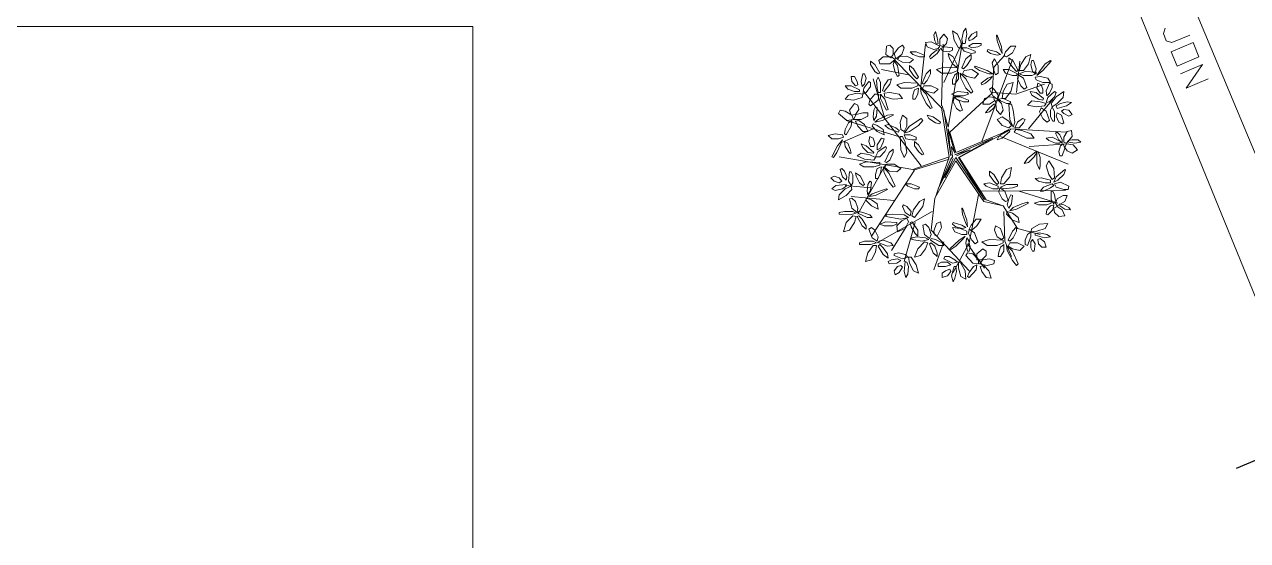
# Model space of a CAD drawing. Header units: millimetres. Extents: x 2259 to 2403, y 1663 to 1883.
# Drawn here: x 2305.95 to 2346.85, y 1746.18 to 1763.44 of the extents above; entities that cross this region are included whole.
import ezdxf

# ---------------------------------------------------------------- set-up
doc = ezdxf.new("R2010")
doc.units = ezdxf.units.MM
doc.layers.add('PDF_0', color=7, linetype='Continuous')
doc.layers.add('PDF_CVL_CUADCON_TIT', color=7, linetype='Continuous')

msp = doc.modelspace()

# ---------------------------------------------------------------- linework, layer by layer
at = {"layer": 'PDF_0', "lineweight": 9}
for points in [[(2336.448, 1762.772), (2336.504, 1762.8), (2336.476, 1762.998), (2336.419, 1763.196), (2336.363, 1763.083), (2336.391, 1762.885)], [(2336.674, 1762.687), (2336.561, 1762.744), (2336.561, 1762.942), (2336.702, 1763.111), (2336.815, 1762.97), (2336.787, 1762.8)], [(2337.295, 1762.659), (2337.182, 1762.659), (2337.041, 1762.913), (2336.984, 1763.224), (2337.154, 1763.111), (2337.267, 1762.857)], [(2337.295, 1762.942), (2337.351, 1763.196), (2337.436, 1763.309), (2337.464, 1763.111), (2337.408, 1762.8), (2337.323, 1762.8)], [(2337.549, 1762.885), (2337.521, 1762.97), (2337.634, 1763.111), (2337.803, 1763.196), (2337.803, 1763.055), (2337.662, 1762.942)], [(2338.481, 1762.885), (2338.594, 1762.575), (2338.65, 1762.462), (2338.622, 1762.687), (2338.481, 1763.083), (2338.453, 1763.083)], [(2335.007, 1762.631), (2335.007, 1762.433), (2334.923, 1762.32), (2334.753, 1762.433), (2334.782, 1762.716), (2334.895, 1762.744)], [(2335.318, 1762.744), (2335.375, 1762.659), (2335.29, 1762.433), (2335.092, 1762.292), (2335.036, 1762.462), (2335.177, 1762.659)], [(2336.363, 1762.603), (2336.137, 1762.687), (2336.081, 1762.829), (2336.278, 1762.857), (2336.561, 1762.716), (2336.504, 1762.631)], [(2336.278, 1762.433), (2336.448, 1762.575), (2336.561, 1762.603), (2336.476, 1762.462), (2336.25, 1762.292), (2336.222, 1762.349)], [(2336.871, 1762.518), (2336.674, 1762.546), (2336.589, 1762.631), (2336.73, 1762.687), (2336.984, 1762.659), (2336.984, 1762.575)], [(2337.606, 1762.462), (2337.38, 1762.546), (2337.295, 1762.659), (2337.464, 1762.659), (2337.747, 1762.546), (2337.747, 1762.49)], [(2337.831, 1762.687), (2337.634, 1762.659), (2337.521, 1762.716), (2337.662, 1762.8), (2337.944, 1762.8), (2337.944, 1762.744)], [(2338.255, 1762.462), (2338.481, 1762.405), (2338.594, 1762.433), (2338.453, 1762.518), (2338.17, 1762.603), (2338.142, 1762.546)], [(2338.707, 1762.377), (2338.792, 1762.349), (2338.989, 1762.49), (2339.102, 1762.716), (2338.933, 1762.716), (2338.763, 1762.518)], [(2334.386, 1761.869), (2334.245, 1762.094), (2334.245, 1762.207), (2334.386, 1762.094), (2334.556, 1761.812), (2334.499, 1761.784)], [(2334.669, 1762.349), (2334.951, 1762.349), (2335.064, 1762.264), (2334.895, 1762.123), (2334.556, 1762.123), (2334.527, 1762.236)], [(2335.064, 1761.84), (2335.007, 1762.094), (2335.036, 1762.207), (2335.149, 1762.066), (2335.205, 1761.727), (2335.149, 1761.699)], [(2335.149, 1762.264), (2335.205, 1762.349), (2335.459, 1762.377), (2335.685, 1762.264), (2335.544, 1762.151), (2335.318, 1762.179)], [(2335.883, 1762.349), (2335.657, 1762.433), (2335.572, 1762.518), (2335.77, 1762.518), (2336.052, 1762.405), (2336.052, 1762.349)], [(2336.984, 1762.123), (2336.871, 1762.32), (2336.843, 1762.462), (2337.012, 1762.349), (2337.154, 1762.066), (2337.125, 1762.01)], [(2337.464, 1762.066), (2337.606, 1762.292), (2337.606, 1762.433), (2337.436, 1762.292), (2337.295, 1761.981), (2337.351, 1761.953)], [(2338.424, 1761.756), (2338.509, 1761.812), (2338.509, 1762.066), (2338.396, 1762.292), (2338.312, 1762.151), (2338.368, 1761.897)], [(2339.017, 1761.981), (2338.876, 1762.179), (2338.876, 1762.32), (2339.017, 1762.207), (2339.187, 1761.897), (2339.13, 1761.869)], [(2339.215, 1761.897), (2339.356, 1761.897), (2339.526, 1762.123), (2339.611, 1762.433), (2339.441, 1762.349), (2339.272, 1762.094)], [(2339.611, 1762.094), (2339.667, 1761.869), (2339.752, 1761.784), (2339.78, 1761.953), (2339.695, 1762.236), (2339.639, 1762.236)], [(2340.091, 1762.123), (2339.893, 1761.869), (2339.808, 1761.727), (2340.006, 1761.897), (2340.288, 1762.207), (2340.26, 1762.236)], [(2334.104, 1761.643), (2334.047, 1761.445), (2333.963, 1761.36), (2333.934, 1761.53), (2333.991, 1761.784), (2334.047, 1761.784)], [(2335.685, 1761.727), (2335.544, 1761.925), (2335.544, 1762.066), (2335.685, 1761.953), (2335.855, 1761.671), (2335.798, 1761.614)], [(2336.137, 1761.558), (2336.25, 1761.784), (2336.25, 1761.925), (2336.109, 1761.784), (2335.968, 1761.473), (2336.024, 1761.445)], [(2336.956, 1761.812), (2336.617, 1761.812), (2336.448, 1761.925), (2336.702, 1762.01), (2337.154, 1761.981), (2337.154, 1761.897)], [(2336.984, 1761.445), (2337.069, 1761.445), (2337.182, 1761.614), (2337.182, 1761.84), (2337.069, 1761.756), (2336.984, 1761.586)], [(2337.436, 1761.304), (2337.267, 1761.643), (2337.238, 1761.812), (2337.436, 1761.614), (2337.662, 1761.191), (2337.606, 1761.134)], [(2337.323, 1761.784), (2337.38, 1761.897), (2337.634, 1761.925), (2337.86, 1761.784), (2337.718, 1761.643), (2337.464, 1761.699)], [(2337.888, 1761.897), (2338.199, 1761.784), (2338.34, 1761.784), (2338.142, 1761.897), (2337.747, 1762.038), (2337.718, 1762.01)], [(2338.989, 1761.727), (2338.763, 1761.812), (2338.679, 1761.925), (2338.876, 1761.925), (2339.159, 1761.784), (2339.13, 1761.727)], [(2339.639, 1761.727), (2339.356, 1761.727), (2339.215, 1761.784), (2339.413, 1761.869), (2339.78, 1761.84), (2339.78, 1761.784)], [(2333.708, 1761.191), (2333.483, 1761.275), (2333.398, 1761.388), (2333.595, 1761.388), (2333.878, 1761.247), (2333.878, 1761.191)], [(2333.821, 1761.417), (2333.737, 1761.388), (2333.624, 1761.53), (2333.595, 1761.699), (2333.708, 1761.699), (2333.793, 1761.53)], [(2334.245, 1761.36), (2334.104, 1761.163), (2333.991, 1761.106), (2334.019, 1761.304), (2334.189, 1761.53), (2334.245, 1761.501)], [(2334.471, 1761.304), (2334.443, 1761.558), (2334.499, 1761.671), (2334.584, 1761.501), (2334.584, 1761.163), (2334.499, 1761.163)], [(2334.697, 1761.388), (2334.838, 1761.586), (2334.951, 1761.614), (2334.895, 1761.445), (2334.697, 1761.191), (2334.64, 1761.219)], [(2335.629, 1761.304), (2335.262, 1761.304), (2335.12, 1761.417), (2335.375, 1761.501), (2335.826, 1761.473), (2335.826, 1761.388)], [(2335.968, 1761.275), (2336.024, 1761.388), (2336.278, 1761.388), (2336.504, 1761.275), (2336.363, 1761.134), (2336.137, 1761.191)], [(2338.086, 1761.473), (2338.255, 1761.614), (2338.312, 1761.699), (2338.17, 1761.643), (2337.944, 1761.473), (2337.973, 1761.417)], [(2338.65, 1760.965), (2338.763, 1760.965), (2338.933, 1761.191), (2339.017, 1761.501), (2338.82, 1761.445), (2338.679, 1761.191)], [(2339.272, 1761.388), (2339.159, 1761.614), (2339.187, 1761.756), (2339.356, 1761.643), (2339.469, 1761.332), (2339.385, 1761.275)], [(2339.752, 1761.671), (2339.78, 1761.586), (2340.006, 1761.501), (2340.26, 1761.501), (2340.175, 1761.643), (2339.921, 1761.699)], [(2340.006, 1761.134), (2339.921, 1761.134), (2339.808, 1761.304), (2339.836, 1761.473), (2339.949, 1761.417), (2340.006, 1761.275)], [(2340.317, 1761.332), (2340.232, 1761.134), (2340.147, 1761.05), (2340.119, 1761.219), (2340.232, 1761.473), (2340.317, 1761.445)], [(2333.991, 1761.106), (2333.963, 1760.993), (2333.68, 1760.908), (2333.398, 1760.937), (2333.511, 1761.078), (2333.793, 1761.134)], [(2334.217, 1760.908), (2334.386, 1761.106), (2334.527, 1761.106), (2334.499, 1760.908), (2334.245, 1760.711), (2334.189, 1760.767)], [(2334.697, 1760.711), (2334.584, 1760.965), (2334.584, 1761.106), (2334.725, 1760.937), (2334.838, 1760.598), (2334.782, 1760.569)], [(2334.697, 1761.134), (2334.725, 1761.021), (2335.007, 1760.937), (2335.318, 1760.965), (2335.205, 1761.106), (2334.895, 1761.163)], [(2335.657, 1760.937), (2335.742, 1760.937), (2335.826, 1761.106), (2335.855, 1761.304), (2335.713, 1761.247), (2335.657, 1761.078)], [(2336.109, 1760.795), (2335.939, 1761.134), (2335.911, 1761.304), (2336.109, 1761.106), (2336.306, 1760.654), (2336.25, 1760.626)], [(2337.351, 1761.05), (2337.069, 1761.05), (2336.956, 1761.106), (2337.154, 1761.191), (2337.493, 1761.163), (2337.521, 1761.106)], [(2337.125, 1760.626), (2337.012, 1760.852), (2337.041, 1760.993), (2337.21, 1760.88), (2337.323, 1760.569), (2337.238, 1760.541)], [(2337.351, 1760.852), (2337.125, 1760.937), (2337.041, 1761.021), (2337.238, 1761.021), (2337.521, 1760.908), (2337.521, 1760.852)], [(2338.368, 1760.993), (2338.396, 1760.88), (2338.227, 1760.767), (2338.001, 1760.767), (2338.057, 1760.965), (2338.227, 1761.021)], [(2338.396, 1761.247), (2338.509, 1761.078), (2338.481, 1760.937), (2338.34, 1761.05), (2338.227, 1761.275), (2338.312, 1761.332)], [(2338.792, 1760.795), (2338.594, 1760.88), (2338.509, 1760.937), (2338.679, 1760.965), (2338.933, 1760.852), (2338.905, 1760.795)], [(2339.865, 1760.937), (2339.639, 1761.078), (2339.582, 1761.191), (2339.78, 1761.163), (2340.034, 1760.965), (2340.006, 1760.908)], [(2340.401, 1761.021), (2340.232, 1760.852), (2340.119, 1760.824), (2340.175, 1760.993), (2340.401, 1761.191), (2340.458, 1761.163)], [(2340.317, 1760.682), (2340.288, 1760.795), (2340.458, 1761.021), (2340.712, 1761.191), (2340.684, 1760.993), (2340.486, 1760.795)], [(2333.398, 1760.541), (2333.624, 1760.4), (2333.68, 1760.259), (2333.454, 1760.231), (2333.172, 1760.457), (2333.228, 1760.569)], [(2333.85, 1760.598), (2333.737, 1760.428), (2333.595, 1760.4), (2333.539, 1760.569), (2333.708, 1760.795), (2333.821, 1760.739)], [(2334.358, 1760.569), (2334.33, 1760.344), (2334.358, 1760.231), (2334.443, 1760.372), (2334.471, 1760.654), (2334.414, 1760.682)], [(2338.424, 1760.767), (2338.368, 1760.767), (2338.227, 1760.654), (2338.086, 1760.485), (2338.227, 1760.513), (2338.368, 1760.654)], [(2338.622, 1760.795), (2338.679, 1760.569), (2338.594, 1760.428), (2338.453, 1760.569), (2338.424, 1760.88), (2338.509, 1760.908)], [(2339.017, 1760.569), (2339.074, 1760.174), (2339.017, 1760.005), (2338.905, 1760.259), (2338.876, 1760.767), (2338.961, 1760.767)], [(2340.119, 1760.795), (2340.062, 1760.711), (2339.78, 1760.682), (2339.498, 1760.739), (2339.639, 1760.88), (2339.921, 1760.852)], [(2340.006, 1760.287), (2339.893, 1760.513), (2339.949, 1760.654), (2340.119, 1760.541), (2340.232, 1760.231), (2340.147, 1760.174)], [(2340.26, 1760.344), (2340.26, 1760.569), (2340.317, 1760.682), (2340.401, 1760.513), (2340.401, 1760.202), (2340.345, 1760.202)], [(2340.599, 1760.795), (2340.825, 1760.852), (2340.966, 1760.824), (2340.797, 1760.711), (2340.486, 1760.626), (2340.458, 1760.711)], [(2340.627, 1760.541), (2340.712, 1760.598), (2340.881, 1760.569), (2340.994, 1760.428), (2340.881, 1760.372), (2340.712, 1760.457)], [(2333.398, 1759.92), (2333.511, 1760.146), (2333.624, 1760.231), (2333.595, 1760.033), (2333.426, 1759.751), (2333.37, 1759.779)], [(2334.16, 1760.485), (2334.16, 1760.372), (2333.934, 1760.259), (2333.68, 1760.259), (2333.765, 1760.428), (2333.991, 1760.485)], [(2333.737, 1760.202), (2333.85, 1760.231), (2334.047, 1760.089), (2334.16, 1759.863), (2333.991, 1759.863), (2333.821, 1760.033)], [(2334.81, 1760.4), (2334.499, 1760.259), (2334.386, 1760.174), (2334.64, 1760.231), (2335.007, 1760.4), (2335.007, 1760.428)], [(2335.375, 1759.863), (2335.262, 1759.92), (2335.233, 1760.174), (2335.318, 1760.4), (2335.459, 1760.287), (2335.459, 1760.033)], [(2335.855, 1760.061), (2335.544, 1759.863), (2335.375, 1759.807), (2335.544, 1760.033), (2335.939, 1760.287), (2335.996, 1760.231)], [(2336.419, 1760.146), (2336.194, 1760.287), (2336.137, 1760.4), (2336.335, 1760.344), (2336.589, 1760.174), (2336.561, 1760.118)], [(2338.961, 1760.061), (2338.876, 1759.976), (2338.65, 1760.061), (2338.481, 1760.259), (2338.65, 1760.344), (2338.876, 1760.202)], [(2339.413, 1760.259), (2339.328, 1760.287), (2339.159, 1760.174), (2339.074, 1759.976), (2339.215, 1759.976), (2339.356, 1760.146)], [(2340.542, 1760.174), (2340.458, 1760.372), (2340.486, 1760.485), (2340.627, 1760.4), (2340.712, 1760.146), (2340.655, 1760.118)], [(2333.341, 1759.666), (2333.313, 1759.751), (2333.059, 1759.779), (2332.833, 1759.722), (2332.946, 1759.609), (2333.172, 1759.609)], [(2334.33, 1760.118), (2334.301, 1760.033), (2334.471, 1759.863), (2334.697, 1759.751), (2334.669, 1759.92), (2334.471, 1760.061)], [(2335.092, 1759.976), (2334.838, 1760.089), (2334.725, 1760.061), (2334.866, 1759.948), (2335.177, 1759.835), (2335.205, 1759.892)], [(2335.77, 1759.581), (2335.77, 1759.666), (2335.572, 1759.751), (2335.375, 1759.751), (2335.431, 1759.609), (2335.629, 1759.581)], [(2338.735, 1759.863), (2338.537, 1759.694), (2338.481, 1759.581), (2338.65, 1759.638), (2338.905, 1759.863), (2338.876, 1759.92)], [(2339.3, 1759.892), (2339.611, 1759.779), (2339.723, 1759.638), (2339.469, 1759.638), (2339.046, 1759.835), (2339.102, 1759.92)], [(2340.571, 1759.751), (2340.655, 1759.581), (2340.655, 1759.468), (2340.542, 1759.581), (2340.429, 1759.807), (2340.486, 1759.835)], [(2340.712, 1759.666), (2340.825, 1759.863), (2340.966, 1759.892), (2340.994, 1759.694), (2340.797, 1759.468), (2340.712, 1759.496)], [(2333.115, 1759.158), (2333.257, 1759.44), (2333.313, 1759.581), (2333.144, 1759.383), (2332.946, 1759.016), (2333.002, 1758.988)], [(2333.567, 1759.27), (2333.483, 1759.468), (2333.37, 1759.525), (2333.398, 1759.355), (2333.539, 1759.129), (2333.595, 1759.129)], [(2334.16, 1759.158), (2333.991, 1759.327), (2333.934, 1759.44), (2334.104, 1759.383), (2334.358, 1759.158), (2334.33, 1759.129)], [(2334.358, 1759.355), (2334.245, 1759.355), (2334.189, 1759.525), (2334.217, 1759.694), (2334.33, 1759.638), (2334.386, 1759.468)], [(2334.725, 1759.186), (2334.556, 1759.016), (2334.414, 1759.016), (2334.499, 1759.186), (2334.753, 1759.355), (2334.782, 1759.299)], [(2334.669, 1759.496), (2334.584, 1759.299), (2334.471, 1759.242), (2334.471, 1759.412), (2334.612, 1759.638), (2334.697, 1759.609)], [(2335.403, 1759.496), (2335.459, 1759.158), (2335.375, 1758.988), (2335.262, 1759.242), (2335.233, 1759.694), (2335.318, 1759.694)], [(2335.855, 1759.186), (2335.713, 1759.383), (2335.713, 1759.525), (2335.855, 1759.412), (2336.024, 1759.101), (2335.968, 1759.073)], [(2340.429, 1759.468), (2340.204, 1759.553), (2340.119, 1759.638), (2340.317, 1759.666), (2340.599, 1759.525), (2340.571, 1759.468)], [(2340.542, 1759.186), (2340.599, 1759.383), (2340.684, 1759.44), (2340.74, 1759.299), (2340.655, 1759.045), (2340.571, 1759.045)], [(2340.74, 1759.327), (2340.797, 1759.44), (2341.023, 1759.412), (2341.164, 1759.242), (2340.994, 1759.129), (2340.825, 1759.214)], [(2340.853, 1759.553), (2340.881, 1759.496), (2341.079, 1759.468), (2341.277, 1759.496), (2341.192, 1759.581), (2340.994, 1759.581)], [(2334.414, 1758.988), (2334.358, 1758.903), (2334.047, 1758.932), (2333.793, 1759.045), (2333.934, 1759.129), (2334.217, 1759.073)], [(2334.895, 1758.903), (2335.007, 1759.158), (2335.007, 1759.27), (2334.866, 1759.158), (2334.725, 1758.847), (2334.782, 1758.819)], [(2339.723, 1759.016), (2339.526, 1758.819), (2339.385, 1758.79), (2339.498, 1758.96), (2339.78, 1759.186), (2339.808, 1759.158)], [(2339.921, 1758.988), (2339.921, 1758.706), (2339.893, 1758.593), (2339.808, 1758.79), (2339.808, 1759.129), (2339.865, 1759.158)], [(2333.37, 1758.536), (2333.454, 1758.339), (2333.426, 1758.226), (2333.313, 1758.339), (2333.228, 1758.593), (2333.285, 1758.621)], [(2333.652, 1758.395), (2333.652, 1758.141), (2333.595, 1758.056), (2333.511, 1758.197), (2333.539, 1758.508), (2333.595, 1758.508)], [(2334.358, 1758.677), (2334.019, 1758.677), (2333.878, 1758.762), (2334.104, 1758.847), (2334.556, 1758.819), (2334.556, 1758.734)], [(2334.414, 1758.282), (2334.499, 1758.282), (2334.584, 1758.48), (2334.612, 1758.677), (2334.471, 1758.621), (2334.414, 1758.423)], [(2334.866, 1758.169), (2334.697, 1758.48), (2334.669, 1758.677), (2334.866, 1758.452), (2335.064, 1758.028), (2335.007, 1758)], [(2334.725, 1758.649), (2334.782, 1758.762), (2335.036, 1758.762), (2335.262, 1758.621), (2335.12, 1758.508), (2334.866, 1758.536)], [(2338.368, 1758.197), (2338.227, 1758.395), (2338.227, 1758.536), (2338.368, 1758.423), (2338.537, 1758.141), (2338.481, 1758.084)], [(2338.594, 1758.113), (2338.707, 1758.113), (2338.905, 1758.339), (2338.961, 1758.649), (2338.792, 1758.593), (2338.622, 1758.31)], [(2340.317, 1758.254), (2340.401, 1758.31), (2340.373, 1758.621), (2340.204, 1758.875), (2340.119, 1758.706), (2340.204, 1758.423)], [(2340.712, 1758.423), (2340.514, 1758.226), (2340.373, 1758.169), (2340.458, 1758.339), (2340.74, 1758.593), (2340.768, 1758.564)], [(2333.285, 1758.197), (2333.2, 1758.141), (2333.031, 1758.197), (2332.918, 1758.31), (2333.031, 1758.367), (2333.2, 1758.31)], [(2333.878, 1758.141), (2333.765, 1758.367), (2333.737, 1758.48), (2333.906, 1758.367), (2334.047, 1758.084), (2333.991, 1758.056)], [(2334.16, 1758.084), (2334.132, 1757.858), (2334.16, 1757.746), (2334.245, 1757.887), (2334.273, 1758.169), (2334.217, 1758.197)], [(2335.713, 1757.943), (2335.488, 1758.028), (2335.403, 1758.113), (2335.6, 1758.113), (2335.883, 1758), (2335.855, 1757.943)], [(2338.34, 1757.943), (2338.114, 1758.028), (2338.029, 1758.113), (2338.227, 1758.141), (2338.509, 1758.028), (2338.509, 1757.943)], [(2340.091, 1758.141), (2339.865, 1758.197), (2339.752, 1758.282), (2339.949, 1758.31), (2340.26, 1758.226), (2340.26, 1758.141)], [(2340.26, 1757.971), (2340.034, 1757.858), (2339.921, 1757.858), (2340.034, 1758), (2340.317, 1758.113), (2340.373, 1758.056)], [(2340.712, 1757.915), (2340.458, 1758), (2340.401, 1758.113), (2340.599, 1758.169), (2340.881, 1758.028), (2340.853, 1757.915)], [(2333.313, 1757.943), (2333.059, 1757.887), (2332.946, 1757.943), (2333.087, 1758.056), (2333.426, 1758.084), (2333.426, 1758.028)], [(2333.595, 1758.028), (2333.624, 1757.915), (2333.426, 1757.717), (2333.172, 1757.576), (2333.2, 1757.746), (2333.398, 1757.943)], [(2334.612, 1757.887), (2334.301, 1757.774), (2334.189, 1757.689), (2334.414, 1757.717), (2334.81, 1757.915), (2334.782, 1757.943)], [(2338.65, 1757.604), (2338.537, 1757.83), (2338.566, 1757.971), (2338.735, 1757.858), (2338.848, 1757.548), (2338.763, 1757.52)], [(2338.989, 1757.971), (2338.707, 1757.943), (2338.594, 1758), (2338.792, 1758.084), (2339.159, 1758.084), (2339.159, 1758.028)], [(2338.876, 1757.604), (2338.82, 1757.407), (2338.876, 1757.294), (2338.961, 1757.435), (2338.989, 1757.717), (2338.933, 1757.746)], [(2340.401, 1757.746), (2340.429, 1757.548), (2340.373, 1757.435), (2340.288, 1757.576), (2340.288, 1757.858), (2340.345, 1757.858)], [(2340.486, 1757.604), (2340.684, 1757.717), (2340.825, 1757.717), (2340.74, 1757.52), (2340.486, 1757.378), (2340.429, 1757.463)], [(2333.737, 1757.52), (2333.821, 1757.294), (2333.793, 1757.152), (2333.624, 1757.294), (2333.539, 1757.604), (2333.624, 1757.633)], [(2334.104, 1757.633), (2334.104, 1757.548), (2334.273, 1757.378), (2334.499, 1757.265), (2334.471, 1757.435), (2334.273, 1757.576)], [(2335.346, 1757.407), (2335.318, 1757.35), (2335.403, 1757.152), (2335.572, 1757.04), (2335.6, 1757.181), (2335.459, 1757.35)], [(2335.685, 1757.237), (2335.883, 1757.52), (2336.052, 1757.604), (2335.996, 1757.35), (2335.713, 1756.983), (2335.629, 1757.04)], [(2337.323, 1757.096), (2337.436, 1756.785), (2337.493, 1756.672), (2337.464, 1756.898), (2337.323, 1757.294), (2337.295, 1757.294)], [(2339.3, 1757.435), (2339.017, 1757.322), (2338.905, 1757.209), (2339.13, 1757.265), (2339.526, 1757.463), (2339.498, 1757.491)], [(2340.147, 1757.407), (2339.865, 1757.407), (2339.723, 1757.463), (2339.921, 1757.52), (2340.288, 1757.52), (2340.288, 1757.463)], [(2340.147, 1757.237), (2340.26, 1757.378), (2340.373, 1757.407), (2340.345, 1757.237), (2340.175, 1757.068), (2340.119, 1757.096)], [(2340.373, 1757.294), (2340.486, 1757.35), (2340.655, 1757.237), (2340.74, 1757.04), (2340.542, 1757.011), (2340.401, 1757.152)], [(2340.571, 1757.435), (2340.571, 1757.378), (2340.74, 1757.265), (2340.938, 1757.237), (2340.881, 1757.322), (2340.712, 1757.407)], [(2333.37, 1757.181), (2333.652, 1757.181), (2333.765, 1757.124), (2333.567, 1757.068), (2333.2, 1757.096), (2333.2, 1757.152)], [(2333.765, 1757.011), (2333.652, 1757.04), (2333.426, 1756.814), (2333.341, 1756.503), (2333.539, 1756.559), (2333.708, 1756.814)], [(2333.963, 1756.927), (2334.104, 1756.701), (2334.104, 1756.588), (2333.963, 1756.701), (2333.793, 1757.011), (2333.85, 1757.04)], [(2333.991, 1757.152), (2334.217, 1757.068), (2334.301, 1756.983), (2334.132, 1756.983), (2333.821, 1757.124), (2333.85, 1757.181)], [(2334.979, 1757.096), (2335.375, 1757.068), (2335.516, 1756.983), (2335.262, 1756.927), (2334.753, 1757.011), (2334.782, 1757.068)], [(2335.459, 1756.955), (2335.516, 1756.842), (2335.403, 1756.616), (2335.149, 1756.503), (2335.12, 1756.701), (2335.29, 1756.87)], [(2337.549, 1756.588), (2337.634, 1756.559), (2337.803, 1756.701), (2337.944, 1756.927), (2337.775, 1756.927), (2337.606, 1756.729)], [(2338.82, 1757.181), (2338.792, 1757.096), (2338.989, 1756.898), (2339.215, 1756.814), (2339.187, 1756.983), (2338.989, 1757.124)], [(2334.386, 1756.559), (2334.499, 1756.334), (2334.471, 1756.192), (2334.301, 1756.305), (2334.189, 1756.588), (2334.273, 1756.644)], [(2334.979, 1756.701), (2334.697, 1756.701), (2334.556, 1756.757), (2334.753, 1756.842), (2335.12, 1756.814), (2335.12, 1756.757)], [(2335.6, 1756.672), (2335.742, 1756.446), (2335.826, 1756.362), (2335.826, 1756.559), (2335.629, 1756.842), (2335.572, 1756.814)], [(2336.194, 1756.644), (2336.278, 1756.418), (2336.222, 1756.277), (2336.052, 1756.418), (2335.996, 1756.729), (2336.081, 1756.757)], [(2336.363, 1756.531), (2336.448, 1756.785), (2336.589, 1756.842), (2336.617, 1756.644), (2336.476, 1756.362), (2336.391, 1756.39)], [(2337.097, 1756.672), (2337.323, 1756.616), (2337.436, 1756.644), (2337.295, 1756.729), (2337.012, 1756.814), (2336.984, 1756.757)], [(2337.464, 1756.418), (2337.464, 1756.531), (2337.238, 1756.616), (2336.984, 1756.644), (2337.069, 1756.503), (2337.295, 1756.418)], [(2337.634, 1756.221), (2337.521, 1756.446), (2337.549, 1756.588), (2337.718, 1756.475), (2337.831, 1756.164), (2337.747, 1756.108)], [(2338.481, 1756.334), (2338.396, 1756.559), (2338.424, 1756.701), (2338.594, 1756.616), (2338.707, 1756.305), (2338.622, 1756.249)], [(2339.017, 1756.305), (2339.13, 1756.531), (2339.13, 1756.672), (2338.989, 1756.531), (2338.848, 1756.221), (2338.905, 1756.192)], [(2339.413, 1756.221), (2339.498, 1756.418), (2339.611, 1756.503), (2339.611, 1756.334), (2339.498, 1756.051), (2339.413, 1756.079)], [(2339.611, 1756.503), (2339.639, 1756.616), (2339.893, 1756.757), (2340.175, 1756.785), (2340.091, 1756.616), (2339.808, 1756.531)], [(2339.893, 1756.475), (2340.147, 1756.418), (2340.26, 1756.334), (2340.062, 1756.305), (2339.752, 1756.39), (2339.752, 1756.446)], [(2334.047, 1756.192), (2334.33, 1756.192), (2334.443, 1756.136), (2334.245, 1756.079), (2333.878, 1756.079), (2333.878, 1756.136)], [(2334.669, 1755.966), (2334.81, 1755.769), (2334.838, 1755.628), (2334.669, 1755.741), (2334.499, 1756.023), (2334.556, 1756.079)], [(2334.669, 1756.221), (2334.923, 1756.136), (2335.007, 1756.051), (2334.81, 1756.023), (2334.527, 1756.136), (2334.527, 1756.192)], [(2335.798, 1756.334), (2336.081, 1756.305), (2336.194, 1756.249), (2335.968, 1756.192), (2335.629, 1756.249), (2335.629, 1756.305)], [(2336.165, 1756.136), (2336.052, 1756.164), (2335.826, 1755.938), (2335.713, 1755.656), (2335.911, 1755.712), (2336.081, 1755.938)], [(2336.391, 1756.023), (2336.476, 1755.797), (2336.476, 1755.684), (2336.335, 1755.797), (2336.222, 1756.108), (2336.278, 1756.136)], [(2336.419, 1756.249), (2336.645, 1756.136), (2336.702, 1756.051), (2336.532, 1756.051), (2336.25, 1756.221), (2336.278, 1756.277)], [(2337.097, 1756.023), (2337.323, 1756.249), (2337.408, 1756.362), (2337.21, 1756.221), (2336.9, 1755.938), (2336.928, 1755.91)], [(2337.577, 1755.995), (2337.521, 1756.221), (2337.464, 1756.305), (2337.436, 1756.136), (2337.493, 1755.853), (2337.549, 1755.853)], [(2338.481, 1756.051), (2338.142, 1756.051), (2337.973, 1756.164), (2338.227, 1756.249), (2338.679, 1756.221), (2338.679, 1756.136)], [(2338.509, 1755.684), (2338.594, 1755.684), (2338.707, 1755.853), (2338.707, 1756.079), (2338.594, 1755.995), (2338.537, 1755.825)], [(2338.848, 1756.023), (2338.905, 1756.136), (2339.159, 1756.136), (2339.385, 1756.023), (2339.243, 1755.882), (2338.989, 1755.938)], [(2339.611, 1755.966), (2339.611, 1756.164), (2339.667, 1756.249), (2339.752, 1756.108), (2339.723, 1755.853), (2339.667, 1755.853)], [(2339.836, 1756.249), (2339.921, 1756.277), (2340.062, 1756.164), (2340.119, 1755.995), (2339.978, 1755.995), (2339.865, 1756.108)], [(2334.443, 1756.051), (2334.33, 1756.051), (2334.16, 1755.797), (2334.076, 1755.515), (2334.273, 1755.571), (2334.414, 1755.825)], [(2335.177, 1755.797), (2335.403, 1755.741), (2335.488, 1755.656), (2335.318, 1755.599), (2335.036, 1755.712), (2335.036, 1755.769)], [(2335.516, 1755.656), (2335.6, 1755.656), (2335.77, 1755.402), (2335.855, 1755.119), (2335.685, 1755.204), (2335.544, 1755.458)], [(2336.871, 1755.684), (2337.069, 1755.571), (2337.154, 1755.486), (2336.984, 1755.458), (2336.702, 1755.599), (2336.73, 1755.684)], [(2337.662, 1755.769), (2337.86, 1755.571), (2337.86, 1755.43), (2337.662, 1755.458), (2337.436, 1755.712), (2337.493, 1755.797)], [(2338.114, 1755.712), (2337.973, 1755.571), (2337.803, 1755.571), (2337.803, 1755.769), (2338.001, 1755.938), (2338.114, 1755.853)], [(2338.989, 1755.543), (2338.82, 1755.882), (2338.792, 1756.051), (2338.989, 1755.853), (2339.187, 1755.43), (2339.13, 1755.373)], [(2334.951, 1755.571), (2335.149, 1755.599), (2335.262, 1755.543), (2335.12, 1755.458), (2334.866, 1755.43), (2334.838, 1755.515)], [(2335.262, 1755.373), (2335.318, 1755.317), (2335.205, 1755.147), (2335.064, 1755.063), (2335.036, 1755.204), (2335.149, 1755.345)], [(2335.516, 1755.345), (2335.488, 1755.091), (2335.431, 1754.978), (2335.375, 1755.176), (2335.403, 1755.515), (2335.459, 1755.486)], [(2336.617, 1755.486), (2336.815, 1755.486), (2336.928, 1755.402), (2336.758, 1755.345), (2336.504, 1755.345), (2336.504, 1755.43)], [(2336.9, 1755.26), (2336.928, 1755.176), (2336.815, 1755.035), (2336.645, 1754.978), (2336.645, 1755.119), (2336.758, 1755.204)], [(2337.125, 1755.176), (2337.069, 1754.95), (2337.012, 1754.837), (2336.956, 1755.035), (2337.041, 1755.345), (2337.097, 1755.345)], [(2337.182, 1755.486), (2337.267, 1755.458), (2337.408, 1755.204), (2337.436, 1754.922), (2337.267, 1755.006), (2337.182, 1755.289)], [(2337.549, 1755.147), (2337.69, 1755.345), (2337.803, 1755.402), (2337.775, 1755.232), (2337.549, 1754.978), (2337.493, 1755.006)], [(2338.396, 1755.543), (2338.368, 1755.43), (2338.142, 1755.373), (2337.888, 1755.43), (2338.001, 1755.571), (2338.227, 1755.599)], [(2337.916, 1755.345), (2338.029, 1755.373), (2338.199, 1755.204), (2338.283, 1754.95), (2338.114, 1754.978), (2337.973, 1755.176)]]:
    msp.add_lwpolyline(points, close=True, dxfattribs=at)
for points in [[(2335.911, 1761.275), (2336.081, 1762.772)], [(2336.617, 1760.711), (2336.674, 1762.772)], [(2336.702, 1761.501), (2337.323, 1762.857), (2336.843, 1760.005), (2336.645, 1760.711)], [(2336.871, 1759.016), (2336.617, 1760.654), (2335.064, 1762.236)], [(2338.735, 1762.405), (2338.368, 1762.01), (2338.312, 1761.134), (2336.9, 1759.835), (2337.097, 1759.158), (2338.933, 1759.92), (2337.21, 1758.988), (2338.114, 1757.576), (2338.679, 1757.378)], [(2337.973, 1759.525), (2338.989, 1762.264)], [(2339.13, 1761.163), (2339.243, 1762.207)], [(2335.516, 1761.756), (2334.612, 1761.925)], [(2334.725, 1760.287), (2334.33, 1761.614)], [(2338.34, 1761.163), (2339.102, 1761.106), (2340.062, 1761.445)], [(2335.939, 1758.706), (2334.019, 1761.191)], [(2336.702, 1760.569), (2336.928, 1759.045), (2336.843, 1759.948), (2337.069, 1759.129), (2336.956, 1759.355), (2336.984, 1759.016), (2336.928, 1758.932), (2336.504, 1757.943), (2337.012, 1758.96), (2336.73, 1758.31), (2337.097, 1758.988), (2338.057, 1757.576), (2337.182, 1758.988), (2338.34, 1759.638), (2337.069, 1759.073), (2337.577, 1759.242), (2337.125, 1759.045)], [(2339.526, 1759.948), (2340.345, 1760.937)], [(2335.177, 1759.694), (2333.426, 1760.231)], [(2334.33, 1759.948), (2333.313, 1759.496)], [(2338.905, 1759.948), (2340.797, 1759.835)], [(2338.594, 1759.694), (2340.853, 1758.762)], [(2339.554, 1759.355), (2340.853, 1759.44)], [(2336.419, 1757.661), (2336.871, 1759.016), (2335.657, 1758.593), (2333.2, 1759.016)], [(2336.871, 1758.932), (2335.685, 1758.564)], [(2334.753, 1758.762), (2333.821, 1757.096)], [(2335.713, 1758.564), (2334.273, 1756.362)], [(2339.921, 1756.418), (2339.159, 1756.616), (2338.679, 1757.378), (2338.029, 1757.52), (2337.097, 1758.875), (2336.391, 1757.633), (2336.278, 1756.559), (2337.549, 1755.204)], [(2334.273, 1757.971), (2333.398, 1758.056)], [(2335.036, 1757.548), (2333.595, 1757.689)], [(2337.86, 1757.746), (2337.549, 1756.136), (2337.012, 1755.147)], [(2337.888, 1757.858), (2340.768, 1757.887)], [(2339.215, 1757.858), (2340.514, 1757.463)], [(2336.306, 1757.181), (2334.471, 1756.136)], [(2338.707, 1757.181), (2338.735, 1756.192), (2338.961, 1755.684)], [(2335.459, 1756.701), (2334.951, 1755.882)], [(2335.742, 1756.814), (2335.375, 1755.515)], [(2336.702, 1756.164), (2336.363, 1755.232)], [(2337.493, 1756.108), (2338.057, 1755.289)]]:
    msp.add_lwpolyline(points, dxfattribs=at)
at = {"layer": 'PDF_CVL_CUADCON_TIT', "lineweight": 9}
for points in [[(2319.052, 1764.015), (2339.639, 1772.628), (2356.667, 1730.974), (2358.475, 1731.963), (2341.192, 1773.277), (2350.991, 1777.372), (2359.237, 1782.116), (2361.779, 1776.468), (2366.438, 1768.505), (2370.618, 1760.739)], [(2344.101, 1763.309), (2344.044, 1763.139), (2344.129, 1762.885), (2344.327, 1762.829), (2344.92, 1763.083)], [(2344.609, 1761.784), (2345.343, 1762.094), (2344.807, 1761.304), (2345.541, 1761.614)]]:
    msp.add_lwpolyline(points, dxfattribs=at)
for points in [[(2283.781, 1763.365), (2283.781, 1716.6), (2320.944, 1716.6), (2320.944, 1763.365)], [(2344.298, 1762.518), (2345.033, 1762.829), (2345.23, 1762.349), (2344.496, 1762.038)]]:
    msp.add_lwpolyline(points, close=True, dxfattribs=at)
at = {"layer": 'PDF_CVL_CUADCON_TIT', "lineweight": 30}
msp.add_lwpolyline([(2350.2, 1750.149), (2346.473, 1748.596)], dxfattribs=at)

doc.saveas('drawing.dxf')
